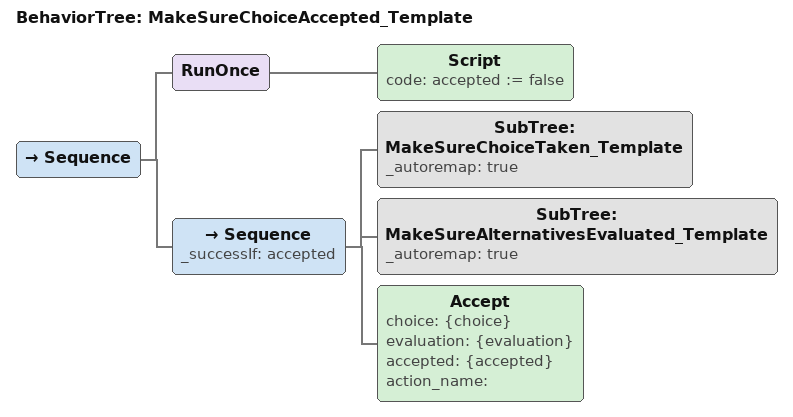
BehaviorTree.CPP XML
<?xml version="1.0" encoding="UTF-8"?>
<root BTCPP_format="4">
  <!-- Accept Meta -->
  <BehaviorTree ID="MakeSureChoiceAccepted_Template">
  <!-- Check if already accepted
      WARNING: This only works if there is exactly one MakeSureChoiceAccepted subtree.
  -->
    <Sequence>
      <RunOnce>
        <Script code="accepted := false" />
      </RunOnce>
      <Sequence _successIf="accepted">
        <SubTree ID="MakeSureChoiceTaken_Template" _autoremap="true" />
        <SubTree ID="MakeSureAlternativesEvaluated_Template" _autoremap="true" />
        <Accept choice="{choice}"
                evaluation="{evaluation}"
                accepted="{accepted}"
                action_name=""/>
      </Sequence>
    </Sequence>
  </BehaviorTree>
</root>
